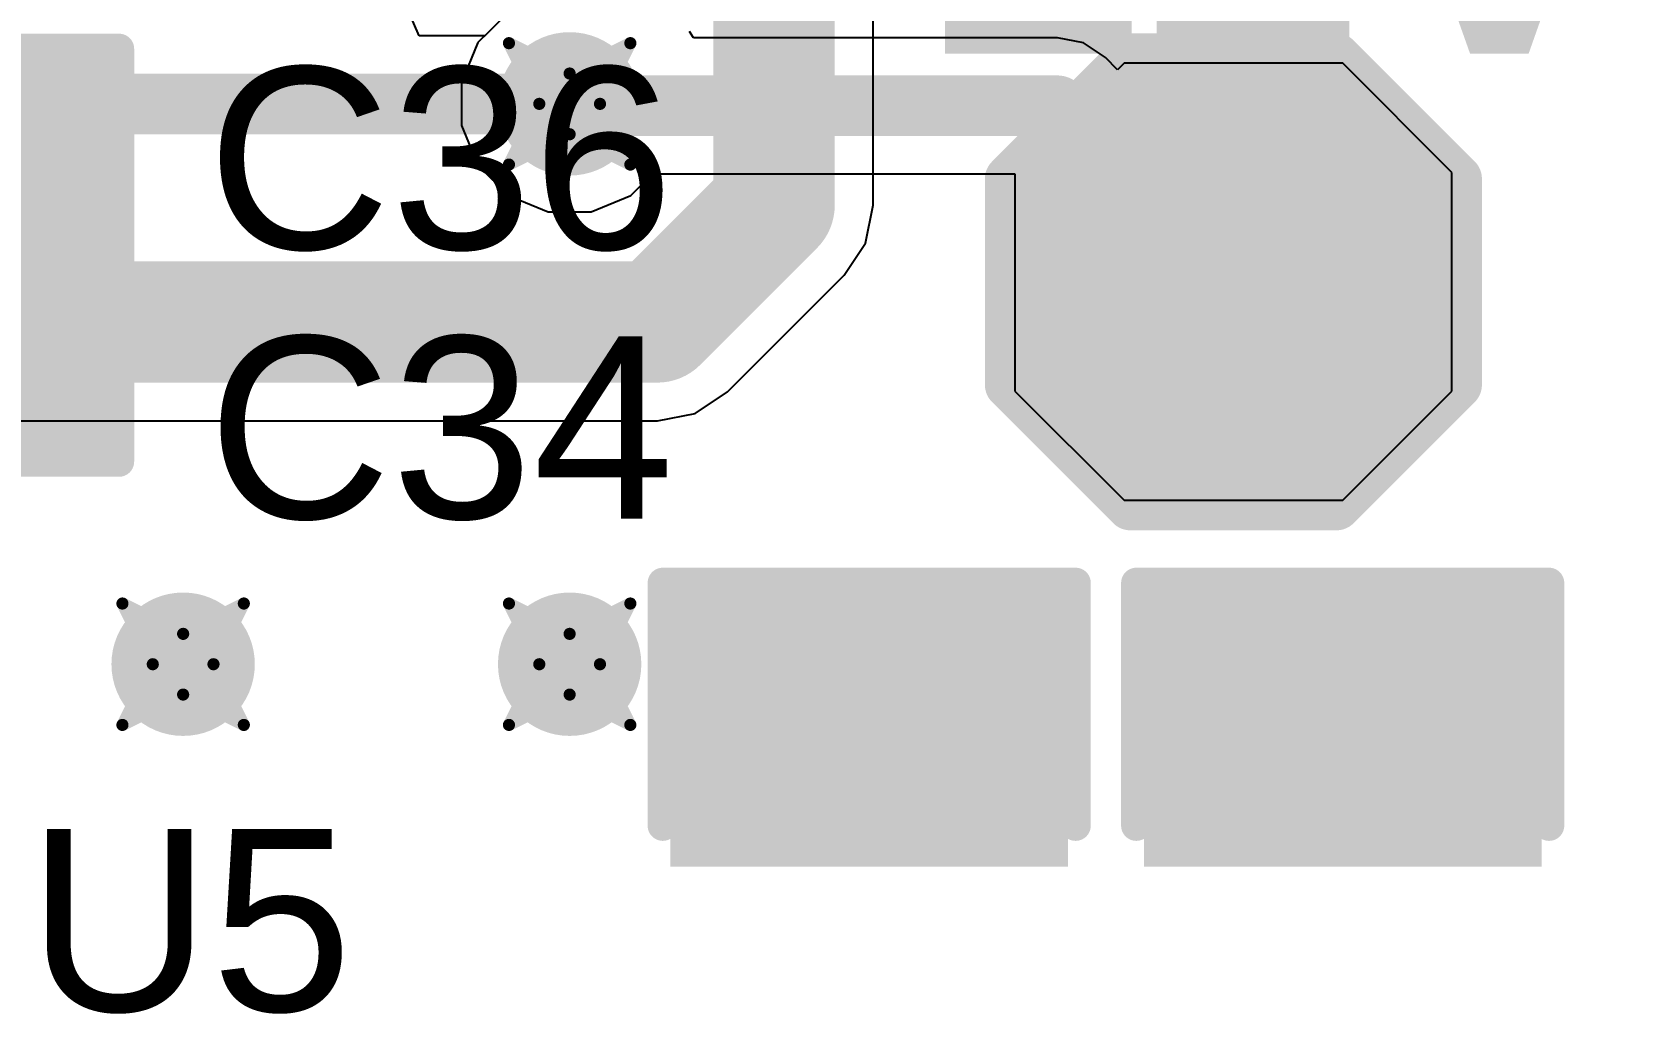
# Model space of a CAD drawing. Header units: inches. Extents: x -5 to 247, y -53 to 67.
# Drawn here: x 40.59 to 47.25, y -29.07 to -24.94 of the extents above; entities that cross this region are included whole.
import ezdxf

# ---------------------------------------------------------------- set-up
doc = ezdxf.new("R2010")
doc.units = ezdxf.units.IN
for name, color, linetype in [('Board Outline', 216, 'Continuous'), ('Bottom Layer', 5, 'Continuous'), ('Drill Drawing', 1, 'Continuous'), ('Top Layer', 1, 'Continuous'), ('Top Overlay', 2, 'Continuous'), ('Top Paste', 8, 'Continuous'), ('Top Solder', 216, 'Continuous'), ('Via Holes', 16, 'Continuous')]:
    doc.layers.add(name, color=color, linetype=linetype)
doc.styles.add('Arial', font='', dxfattribs={"height": 0.2})
doc.styles.add('Arial_Bold', font='', dxfattribs={"height": 0.2})
doc.styles.get('Arial').set_extended_font_data('Arial')
doc.styles.get('Arial_Bold').set_extended_font_data('Arial', bold=True)

# ---------------------------------------------------------------- blocks, each defined once
blk = doc.blocks.new('T__________16')
at = {"layer": 'Top Layer'}
blk.add_hatch(color=1, dxfattribs=at).paths.add_polyline_path([(0.3809999999999999, 0.7619999999999999), (-0.3809999999999999, 0.7619999999999999), (-0.7619999999999999, 0.3809999999999999), (-0.7619999999999999, -0.3809999999999999), (-0.3809999999999999, -0.7619999999999999), (0.3809999999999999, -0.7619999999999999), (0.7619999999999999, -0.3809999999999999), (0.7619999999999999, 0.3809999999999999)])
at = {"layer": 'Top Paste'}
blk.add_hatch(color=8, dxfattribs=at).paths.add_polyline_path([(0.3809999999999999, 0.7619999999999999), (-0.3809999999999999, 0.7619999999999999), (-0.7619999999999999, 0.3809999999999999), (-0.7619999999999999, -0.3809999999999999), (-0.3809999999999999, -0.7619999999999999), (0.3809999999999999, -0.7619999999999999), (0.7619999999999999, -0.3809999999999999), (0.7619999999999999, 0.3809999999999999)])
at = {"layer": 'Top Solder'}
blk.add_hatch(color=216, dxfattribs=at).paths.add_polyline_path([(0.4318, 0.8636), (-0.4318, 0.8636), (-0.8636, 0.4318), (-0.8636, -0.4318), (-0.4318, -0.8636), (0.4318, -0.8636), (0.8636, -0.4318), (0.8636, 0.4318)])
at = {"layer": 'Top Overlay'}
for points in [[(-0.9397999999999999, 0.4318, 0.1999996, 0.1999996, 0), (-0.4318, 0.9397999999999999, 0.1999996, 0.1999996, 0)], [(-0.4318, 0.9397999999999999, 0.1999996, 0.1999996, 0), (0.4318, 0.9397999999999999, 0.1999996, 0.1999996, 0)], [(0.4318, 0.9397999999999999, 0.1999996, 0.1999996, 0), (0.9397999999999999, 0.4318, 0.1999996, 0.1999996, 0)], [(-0.9397999999999999, -0.4318, 0.1999996, 0.1999996, 0), (-0.9397999999999999, 0.4318, 0.1999996, 0.1999996, 0)], [(0.9397999999999999, -0.4318, 0.1999996, 0.1999996, 0), (0.9397999999999999, 0.4318, 0.1999996, 0.1999996, 0)], [(-0.9397999999999999, -0.4318, 0.1999996, 0.1999996, 0), (-0.4318, -0.9397999999999999, 0.1999996, 0.1999996, 0)], [(0.4318, -0.9397999999999999, 0.1999996, 0.1999996, 0), (0.9397999999999999, -0.4318, 0.1999996, 0.1999996, 0)], [(-0.4318, -0.9397999999999999, 0.1999996, 0.1999996, 0), (0.4318, -0.9397999999999999, 0.1999996, 0.1999996, 0)]]:
    blk.add_lwpolyline(points, format="xyseb", dxfattribs=at)
for points in [[(-0.4817998999999999, 0.9397999999999999, 0.0999998, 0.0999998, 1), (-0.3818001, 0.9397999999999999, 0.0999998, 0.0999998, 1)], [(-0.4817998999999999, 0.9397999999999999, 0.0999998, 0.0999998, 1), (-0.3818001, 0.9397999999999999, 0.0999998, 0.0999998, 1)], [(0.3818001, 0.9397999999999999, 0.0999998, 0.0999998, 1), (0.4817998999999999, 0.9397999999999999, 0.0999998, 0.0999998, 1)], [(0.3818001, 0.9397999999999999, 0.0999998, 0.0999998, 1), (0.4817998999999999, 0.9397999999999999, 0.0999998, 0.0999998, 1)], [(-0.9897999000000001, 0.4318, 0.0999998, 0.0999998, 1), (-0.8898001, 0.4318, 0.0999998, 0.0999998, 1)], [(-0.9897999000000001, 0.4318, 0.0999998, 0.0999998, 1), (-0.8898001, 0.4318, 0.0999998, 0.0999998, 1)], [(0.8898001, 0.4318, 0.0999998, 0.0999998, 1), (0.9897999000000001, 0.4318, 0.0999998, 0.0999998, 1)], [(0.8898001, 0.4318, 0.0999998, 0.0999998, 1), (0.9897999000000001, 0.4318, 0.0999998, 0.0999998, 1)], [(-0.9897999000000001, -0.4318, 0.0999998, 0.0999998, 1), (-0.8898001, -0.4318, 0.0999998, 0.0999998, 1)], [(-0.9897999000000001, -0.4318, 0.0999998, 0.0999998, 1), (-0.8898001, -0.4318, 0.0999998, 0.0999998, 1)], [(0.8898001, -0.4318, 0.0999998, 0.0999998, 1), (0.9897999000000001, -0.4318, 0.0999998, 0.0999998, 1)], [(0.8898001, -0.4318, 0.0999998, 0.0999998, 1), (0.9897999000000001, -0.4318, 0.0999998, 0.0999998, 1)], [(-0.4817998999999999, -0.9397999999999999, 0.0999998, 0.0999998, 1), (-0.3818001, -0.9397999999999999, 0.0999998, 0.0999998, 1)], [(-0.4817998999999999, -0.9397999999999999, 0.0999998, 0.0999998, 1), (-0.3818001, -0.9397999999999999, 0.0999998, 0.0999998, 1)], [(0.3818001, -0.9397999999999999, 0.0999998, 0.0999998, 1), (0.4817998999999999, -0.9397999999999999, 0.0999998, 0.0999998, 1)], [(0.3818001, -0.9397999999999999, 0.0999998, 0.0999998, 1), (0.4817998999999999, -0.9397999999999999, 0.0999998, 0.0999998, 1)]]:
    blk.add_lwpolyline(points, format="xyseb", close=True, dxfattribs=at)
blk = doc.blocks.new('C___0805_40')
at = {"layer": 'Top Layer'}
for points in [[(-1.524, 0.7619999999999999), (-0.508, 0.7619999999999999), (-0.508, -0.7619999999999999), (-1.524, -0.7619999999999999)], [(0.508, 0.7619999999999999), (1.524, 0.7619999999999999), (1.524, -0.7619999999999999), (0.508, -0.7619999999999999)]]:
    blk.add_hatch(color=1, dxfattribs=at).paths.add_polyline_path(points)
at = {"layer": 'Top Paste'}
for points in [[(-1.524, 0.7619999999999999), (-0.508, 0.7619999999999999), (-0.508, -0.7619999999999999), (-1.524, -0.7619999999999999)], [(0.508, 0.7619999999999999), (1.524, 0.7619999999999999), (1.524, -0.7619999999999999), (0.508, -0.7619999999999999)]]:
    blk.add_hatch(color=8, dxfattribs=at).paths.add_polyline_path(points)
at = {"layer": 'Top Solder'}
for points in [[(-1.59399986, 0.8319998599999999), (-0.4380001399999999, 0.8319998599999999), (-0.4380001399999999, -0.8319998599999999), (-1.59399986, -0.8319998599999999)], [(0.4380001399999999, 0.8319998599999999), (1.59399986, 0.8319998599999999), (1.59399986, -0.8319998599999999), (0.4380001399999999, -0.8319998599999999)]]:
    blk.add_hatch(color=216, dxfattribs=at).paths.add_polyline_path(points)
at = {"layer": 'Top Overlay'}
for points in [[(-0.6096, 0.8636, 0.127, 0.127, 0), (-1.6256, 0.8636, 0.127, 0.127, 0)], [(-1.6256, 0.8636, 0.127, 0.127, 0), (-1.6256, -0.8636, 0.127, 0.127, 0)], [(1.6256, 0.8636, 0.127, 0.127, 0), (0.6096, 0.8636, 0.127, 0.127, 0)], [(1.6256, 0.8636, 0.127, 0.127, 0), (1.6256, -0.8636, 0.127, 0.127, 0)], [(-0.6096, -0.8636, 0.127, 0.127, 0), (-1.6256, -0.8636, 0.127, 0.127, 0)], [(1.6256, -0.8636, 0.127, 0.127, 0), (0.6096, -0.8636, 0.127, 0.127, 0)]]:
    blk.add_lwpolyline(points, format="xyseb", dxfattribs=at)
for points in [[(-1.65735, 0.8636, 0.0635, 0.0635, 1), (-1.59385, 0.8636, 0.0635, 0.0635, 1)], [(-1.65735, 0.8636, 0.0635, 0.0635, 1), (-1.59385, 0.8636, 0.0635, 0.0635, 1)], [(-0.64135, 0.8636, 0.0635, 0.0635, 1), (-0.57785, 0.8636, 0.0635, 0.0635, 1)], [(0.57785, 0.8636, 0.0635, 0.0635, 1), (0.64135, 0.8636, 0.0635, 0.0635, 1)], [(1.59385, 0.8636, 0.0635, 0.0635, 1), (1.65735, 0.8636, 0.0635, 0.0635, 1)], [(1.59385, 0.8636, 0.0635, 0.0635, 1), (1.65735, 0.8636, 0.0635, 0.0635, 1)], [(-1.65735, -0.8636, 0.0635, 0.0635, 1), (-1.59385, -0.8636, 0.0635, 0.0635, 1)], [(-1.65735, -0.8636, 0.0635, 0.0635, 1), (-1.59385, -0.8636, 0.0635, 0.0635, 1)], [(-0.64135, -0.8636, 0.0635, 0.0635, 1), (-0.57785, -0.8636, 0.0635, 0.0635, 1)], [(0.57785, -0.8636, 0.0635, 0.0635, 1), (0.64135, -0.8636, 0.0635, 0.0635, 1)], [(1.59385, -0.8636, 0.0635, 0.0635, 1), (1.65735, -0.8636, 0.0635, 0.0635, 1)], [(1.59385, -0.8636, 0.0635, 0.0635, 1), (1.65735, -0.8636, 0.0635, 0.0635, 1)]]:
    blk.add_lwpolyline(points, format="xyseb", close=True, dxfattribs=at)
blk = doc.blocks.new('C___0805_48')
at = {"layer": 'Top Layer'}
for points in [[(-1.524, 0.7619999999999999), (-0.508, 0.7619999999999999), (-0.508, -0.7619999999999999), (-1.524, -0.7619999999999999)], [(0.508, 0.7619999999999999), (1.524, 0.7619999999999999), (1.524, -0.7619999999999999), (0.508, -0.7619999999999999)]]:
    blk.add_hatch(color=1, dxfattribs=at).paths.add_polyline_path(points)
at = {"layer": 'Top Paste'}
for points in [[(-1.524, 0.7619999999999999), (-0.508, 0.7619999999999999), (-0.508, -0.7619999999999999), (-1.524, -0.7619999999999999)], [(0.508, 0.7619999999999999), (1.524, 0.7619999999999999), (1.524, -0.7619999999999999), (0.508, -0.7619999999999999)]]:
    blk.add_hatch(color=8, dxfattribs=at).paths.add_polyline_path(points)
at = {"layer": 'Top Solder'}
for points in [[(-1.59399986, 0.8319998599999999), (-0.4380001399999999, 0.8319998599999999), (-0.4380001399999999, -0.8319998599999999), (-1.59399986, -0.8319998599999999)], [(0.4380001399999999, 0.8319998599999999), (1.59399986, 0.8319998599999999), (1.59399986, -0.8319998599999999), (0.4380001399999999, -0.8319998599999999)]]:
    blk.add_hatch(color=216, dxfattribs=at).paths.add_polyline_path(points)
at = {"layer": 'Top Overlay'}
for points in [[(-1.6256, -0.8636, 0.127, 0.127, 0), (-1.6256, 0.8636, 0.127, 0.127, 0)], [(-0.6096, 0.8636, 0.127, 0.127, 0), (-1.6256, 0.8636, 0.127, 0.127, 0)], [(1.6256, 0.8636, 0.127, 0.127, 0), (0.6096, 0.8636, 0.127, 0.127, 0)], [(1.6256, -0.8636, 0.127, 0.127, 0), (1.6256, 0.8636, 0.127, 0.127, 0)], [(-0.6096, -0.8636, 0.127, 0.127, 0), (-1.6256, -0.8636, 0.127, 0.127, 0)], [(1.6256, -0.8636, 0.127, 0.127, 0), (0.6096, -0.8636, 0.127, 0.127, 0)]]:
    blk.add_lwpolyline(points, format="xyseb", dxfattribs=at)
for points in [[(-1.65735, 0.8636, 0.0635, 0.0635, 1), (-1.59385, 0.8636, 0.0635, 0.0635, 1)], [(-1.65735, 0.8636, 0.0635, 0.0635, 1), (-1.59385, 0.8636, 0.0635, 0.0635, 1)], [(-0.64135, 0.8636, 0.0635, 0.0635, 1), (-0.57785, 0.8636, 0.0635, 0.0635, 1)], [(0.57785, 0.8636, 0.0635, 0.0635, 1), (0.64135, 0.8636, 0.0635, 0.0635, 1)], [(1.59385, 0.8636, 0.0635, 0.0635, 1), (1.65735, 0.8636, 0.0635, 0.0635, 1)], [(1.59385, 0.8636, 0.0635, 0.0635, 1), (1.65735, 0.8636, 0.0635, 0.0635, 1)], [(-1.65735, -0.8636, 0.0635, 0.0635, 1), (-1.59385, -0.8636, 0.0635, 0.0635, 1)], [(-1.65735, -0.8636, 0.0635, 0.0635, 1), (-1.59385, -0.8636, 0.0635, 0.0635, 1)], [(-0.64135, -0.8636, 0.0635, 0.0635, 1), (-0.57785, -0.8636, 0.0635, 0.0635, 1)], [(0.57785, -0.8636, 0.0635, 0.0635, 1), (0.64135, -0.8636, 0.0635, 0.0635, 1)], [(1.59385, -0.8636, 0.0635, 0.0635, 1), (1.65735, -0.8636, 0.0635, 0.0635, 1)], [(1.59385, -0.8636, 0.0635, 0.0635, 1), (1.65735, -0.8636, 0.0635, 0.0635, 1)]]:
    blk.add_lwpolyline(points, format="xyseb", close=True, dxfattribs=at)
blk = doc.blocks.new('C___0805_49')
at = {"layer": 'Top Layer'}
for points in [[(-1.524, 0.7619999999999999), (-0.508, 0.7619999999999999), (-0.508, -0.7619999999999999), (-1.524, -0.7619999999999999)], [(0.508, 0.7619999999999999), (1.524, 0.7619999999999999), (1.524, -0.7619999999999999), (0.508, -0.7619999999999999)]]:
    blk.add_hatch(color=1, dxfattribs=at).paths.add_polyline_path(points)
at = {"layer": 'Top Paste'}
for points in [[(-1.524, 0.7619999999999999), (-0.508, 0.7619999999999999), (-0.508, -0.7619999999999999), (-1.524, -0.7619999999999999)], [(0.508, 0.7619999999999999), (1.524, 0.7619999999999999), (1.524, -0.7619999999999999), (0.508, -0.7619999999999999)]]:
    blk.add_hatch(color=8, dxfattribs=at).paths.add_polyline_path(points)
at = {"layer": 'Top Solder'}
for points in [[(-1.59399986, 0.8319998599999999), (-0.4380001399999999, 0.8319998599999999), (-0.4380001399999999, -0.8319998599999999), (-1.59399986, -0.8319998599999999)], [(0.4380001399999999, 0.8319998599999999), (1.59399986, 0.8319998599999999), (1.59399986, -0.8319998599999999), (0.4380001399999999, -0.8319998599999999)]]:
    blk.add_hatch(color=216, dxfattribs=at).paths.add_polyline_path(points)
at = {"layer": 'Top Overlay'}
for points in [[(-1.6256, -0.8636, 0.127, 0.127, 0), (-1.6256, 0.8636, 0.127, 0.127, 0)], [(-0.6096, 0.8636, 0.127, 0.127, 0), (-1.6256, 0.8636, 0.127, 0.127, 0)], [(1.6256, 0.8636, 0.127, 0.127, 0), (0.6096, 0.8636, 0.127, 0.127, 0)], [(1.6256, -0.8636, 0.127, 0.127, 0), (1.6256, 0.8636, 0.127, 0.127, 0)], [(-0.6096, -0.8636, 0.127, 0.127, 0), (-1.6256, -0.8636, 0.127, 0.127, 0)], [(1.6256, -0.8636, 0.127, 0.127, 0), (0.6096, -0.8636, 0.127, 0.127, 0)]]:
    blk.add_lwpolyline(points, format="xyseb", dxfattribs=at)
for points in [[(-1.65735, 0.8636, 0.0635, 0.0635, 1), (-1.59385, 0.8636, 0.0635, 0.0635, 1)], [(-1.65735, 0.8636, 0.0635, 0.0635, 1), (-1.59385, 0.8636, 0.0635, 0.0635, 1)], [(-0.64135, 0.8636, 0.0635, 0.0635, 1), (-0.57785, 0.8636, 0.0635, 0.0635, 1)], [(0.57785, 0.8636, 0.0635, 0.0635, 1), (0.64135, 0.8636, 0.0635, 0.0635, 1)], [(1.59385, 0.8636, 0.0635, 0.0635, 1), (1.65735, 0.8636, 0.0635, 0.0635, 1)], [(1.59385, 0.8636, 0.0635, 0.0635, 1), (1.65735, 0.8636, 0.0635, 0.0635, 1)], [(-1.65735, -0.8636, 0.0635, 0.0635, 1), (-1.59385, -0.8636, 0.0635, 0.0635, 1)], [(-1.65735, -0.8636, 0.0635, 0.0635, 1), (-1.59385, -0.8636, 0.0635, 0.0635, 1)], [(-0.64135, -0.8636, 0.0635, 0.0635, 1), (-0.57785, -0.8636, 0.0635, 0.0635, 1)], [(0.57785, -0.8636, 0.0635, 0.0635, 1), (0.64135, -0.8636, 0.0635, 0.0635, 1)], [(1.59385, -0.8636, 0.0635, 0.0635, 1), (1.65735, -0.8636, 0.0635, 0.0635, 1)], [(1.59385, -0.8636, 0.0635, 0.0635, 1), (1.65735, -0.8636, 0.0635, 0.0635, 1)]]:
    blk.add_lwpolyline(points, format="xyseb", close=True, dxfattribs=at)

msp = doc.modelspace()

# ---------------------------------------------------------------- hatches: boundary and pattern name
at = {"layer": 'Bottom Layer'}
h = msp.add_hatch(color=5, dxfattribs=at)
edge = h.paths.add_edge_path()
edge.add_arc((42.84094555999999, -25.23961932), 0.2999994, 0, 360)
h = msp.add_hatch(color=5, dxfattribs=at)
edge = h.paths.add_edge_path()
edge.add_arc((41.22362088, -27.5844), 0.2999994, 0, 360)
h = msp.add_hatch(color=5, dxfattribs=at)
edge = h.paths.add_edge_path()
edge.add_arc((42.84094555999999, -27.5844), 0.2999994, 0, 360)
at = {"layer": 'Top Layer'}
h = msp.add_hatch(color=1, dxfattribs=at)
edge = h.paths.add_edge_path()
edge.add_arc((42.84094555999999, -25.23961932), 0.2999994, 0, 360)
h = msp.add_hatch(color=1, dxfattribs=at)
edge = h.paths.add_edge_path()
edge.add_arc((41.22362088, -27.5844), 0.2999994, 0, 360)
h = msp.add_hatch(color=1, dxfattribs=at)
edge = h.paths.add_edge_path()
edge.add_arc((42.84094555999999, -27.5844), 0.2999994, 0, 360)
at = {"layer": 'Via Holes'}
h = msp.add_hatch(color=7, dxfattribs=at)
edge = h.paths.add_edge_path()
edge.add_arc((42.84094555999999, -25.23961932), 0.1499997, 0, 360)
h = msp.add_hatch(color=7, dxfattribs=at)
edge = h.paths.add_edge_path()
edge.add_arc((41.22362088, -27.5844), 0.1499997, 0, 360)
h = msp.add_hatch(color=7, dxfattribs=at)
edge = h.paths.add_edge_path()
edge.add_arc((42.84094555999999, -27.5844), 0.1499997, 0, 360)

# ---------------------------------------------------------------- linework, layer by layer
at = {"layer": 'Board Outline'}
msp.add_lwpolyline([(49.77204929999999, 6.34762002, 0.254, 0.254, -0.6503997786023338), (32.11751006, -53.0546564, 0.254, 0.254, 0)], format="xyseb", dxfattribs=at)
at = {"layer": 'Bottom Layer'}
for p, q in [((44.11063314, -25.6637282), (44.11063314, -23.5458)), ((42.21135068, -24.95474562), (42.16629362, -24.85130666)), ((42.58468242, -24.85609456), (42.48603136, -24.95474562)), ((42.48603136, -24.95474562), (42.21135068, -24.95474562)), ((44.07909142, -25.82229786), (44.11063314, -25.6637282)), ((43.9892694, -25.95672736), (44.07909142, -25.82229786)), ((43.50093915999999, -26.4450576), (43.9892694, -25.95672736)), ((43.36650966, -26.53487962), (43.50093915999999, -26.4450576)), ((19.19846046, -26.56642134), (43.20794, -26.56642134)), ((43.20794, -26.56642134), (43.36650966, -26.53487962))]:
    msp.add_line(p, q, dxfattribs=at)
for points in [[(43.69627024, -25.6637282, 0.508, 0.508, 0), (43.69627024, -23.5458, 0.508, 0.508, 0)], [(37.5158, -25.23961932, 0.254, 0.254, 0), (42.84094555999999, -25.23961932, 0.254, 0.254, 0)], [(43.20794, -26.15205844, 0.508, 0.508, 0), (43.69627024, -25.6637282, 0.508, 0.508, 0)], [(19.02682504, -26.15205844, 0.508, 0.508, 0), (43.20794, -26.15205844, 0.508, 0.508, 0)]]:
    msp.add_lwpolyline(points, format="xyseb", dxfattribs=at)
for points in [[(42.77744556, -25.23961932, 0.127, 0.127, 1), (42.90444556, -25.23961932, 0.127, 0.127, 1)], [(43.56927023999999, -25.6637282, 0.254, 0.254, 1), (43.82327023999999, -25.6637282, 0.254, 0.254, 1)], [(43.56927023999999, -25.6637282, 0.254, 0.254, 1), (43.82327023999999, -25.6637282, 0.254, 0.254, 1)], [(43.08094, -26.15205844, 0.254, 0.254, 1), (43.33494, -26.15205844, 0.254, 0.254, 1)], [(43.08094, -26.15205844, 0.254, 0.254, 1), (43.33494, -26.15205844, 0.254, 0.254, 1)]]:
    msp.add_lwpolyline(points, format="xyseb", close=True, dxfattribs=at)
at = {"layer": 'Drill Drawing'}
for points in [[(42.58694556, -24.98561932, 0.0508, 0.0508, 0), (42.84094555999999, -25.11261932, 0.0508, 0.0508, 0)], [(42.58694556, -24.98561932, 0.0508, 0.0508, 0), (42.71394556, -25.23961932, 0.0508, 0.0508, 0)], [(42.84094555999999, -25.11261932, 0.0508, 0.0508, 0), (43.09494555999999, -24.98561932, 0.0508, 0.0508, 0)], [(42.96794556, -25.23961932, 0.0508, 0.0508, 0), (43.09494555999999, -24.98561932, 0.0508, 0.0508, 0)], [(42.58694556, -25.49361932, 0.0508, 0.0508, 0), (42.71394556, -25.23961932, 0.0508, 0.0508, 0)], [(42.96794556, -25.23961932, 0.0508, 0.0508, 0), (43.09494555999999, -25.49361932, 0.0508, 0.0508, 0)], [(42.58694556, -25.49361932, 0.0508, 0.0508, 0), (42.84094555999999, -25.36661932, 0.0508, 0.0508, 0)], [(42.84094555999999, -25.36661932, 0.0508, 0.0508, 0), (43.09494555999999, -25.49361932, 0.0508, 0.0508, 0)], [(40.96962088, -27.3304, 0.0508, 0.0508, 0), (41.22362088, -27.4574, 0.0508, 0.0508, 0)], [(40.96962088, -27.3304, 0.0508, 0.0508, 0), (41.09662088, -27.5844, 0.0508, 0.0508, 0)], [(41.22362088, -27.4574, 0.0508, 0.0508, 0), (41.47762088, -27.3304, 0.0508, 0.0508, 0)], [(41.35062087999999, -27.5844, 0.0508, 0.0508, 0), (41.47762088, -27.3304, 0.0508, 0.0508, 0)], [(42.58694556, -27.3304, 0.0508, 0.0508, 0), (42.84094555999999, -27.4574, 0.0508, 0.0508, 0)], [(42.58694556, -27.3304, 0.0508, 0.0508, 0), (42.71394556, -27.5844, 0.0508, 0.0508, 0)], [(42.84094555999999, -27.4574, 0.0508, 0.0508, 0), (43.09494555999999, -27.3304, 0.0508, 0.0508, 0)], [(42.96794556, -27.5844, 0.0508, 0.0508, 0), (43.09494555999999, -27.3304, 0.0508, 0.0508, 0)], [(40.96962088, -27.8384, 0.0508, 0.0508, 0), (41.09662088, -27.5844, 0.0508, 0.0508, 0)], [(41.35062087999999, -27.5844, 0.0508, 0.0508, 0), (41.47762088, -27.8384, 0.0508, 0.0508, 0)], [(42.58694556, -27.8384, 0.0508, 0.0508, 0), (42.71394556, -27.5844, 0.0508, 0.0508, 0)], [(42.96794556, -27.5844, 0.0508, 0.0508, 0), (43.09494555999999, -27.8384, 0.0508, 0.0508, 0)], [(40.96962088, -27.8384, 0.0508, 0.0508, 0), (41.22362088, -27.7114, 0.0508, 0.0508, 0)], [(41.22362088, -27.7114, 0.0508, 0.0508, 0), (41.47762088, -27.8384, 0.0508, 0.0508, 0)], [(42.58694556, -27.8384, 0.0508, 0.0508, 0), (42.84094555999999, -27.7114, 0.0508, 0.0508, 0)], [(42.84094555999999, -27.7114, 0.0508, 0.0508, 0), (43.09494555999999, -27.8384, 0.0508, 0.0508, 0)]]:
    msp.add_lwpolyline(points, format="xyseb", dxfattribs=at)
for points in [[(42.57424555999999, -24.98561932, 0.0254, 0.0254, 1), (42.59964556, -24.98561932, 0.0254, 0.0254, 1)], [(42.57424555999999, -24.98561932, 0.0254, 0.0254, 1), (42.59964556, -24.98561932, 0.0254, 0.0254, 1)], [(43.08224556, -24.98561932, 0.0254, 0.0254, 1), (43.10764556, -24.98561932, 0.0254, 0.0254, 1)], [(43.08224556, -24.98561932, 0.0254, 0.0254, 1), (43.10764556, -24.98561932, 0.0254, 0.0254, 1)], [(42.82824556, -25.11261932, 0.0254, 0.0254, 1), (42.85364556, -25.11261932, 0.0254, 0.0254, 1)], [(42.82824556, -25.11261932, 0.0254, 0.0254, 1), (42.85364556, -25.11261932, 0.0254, 0.0254, 1)], [(42.70124556, -25.23961932, 0.0254, 0.0254, 1), (42.72664555999999, -25.23961932, 0.0254, 0.0254, 1)], [(42.70124556, -25.23961932, 0.0254, 0.0254, 1), (42.72664555999999, -25.23961932, 0.0254, 0.0254, 1)], [(42.95524556, -25.23961932, 0.0254, 0.0254, 1), (42.98064556, -25.23961932, 0.0254, 0.0254, 1)], [(42.95524556, -25.23961932, 0.0254, 0.0254, 1), (42.98064556, -25.23961932, 0.0254, 0.0254, 1)], [(42.82824556, -25.36661932, 0.0254, 0.0254, 1), (42.85364556, -25.36661932, 0.0254, 0.0254, 1)], [(42.82824556, -25.36661932, 0.0254, 0.0254, 1), (42.85364556, -25.36661932, 0.0254, 0.0254, 1)], [(42.57424555999999, -25.49361932, 0.0254, 0.0254, 1), (42.59964556, -25.49361932, 0.0254, 0.0254, 1)], [(42.57424555999999, -25.49361932, 0.0254, 0.0254, 1), (42.59964556, -25.49361932, 0.0254, 0.0254, 1)], [(43.08224556, -25.49361932, 0.0254, 0.0254, 1), (43.10764556, -25.49361932, 0.0254, 0.0254, 1)], [(43.08224556, -25.49361932, 0.0254, 0.0254, 1), (43.10764556, -25.49361932, 0.0254, 0.0254, 1)], [(40.95692088, -27.3304, 0.0254, 0.0254, 1), (40.98232088, -27.3304, 0.0254, 0.0254, 1)], [(40.95692088, -27.3304, 0.0254, 0.0254, 1), (40.98232088, -27.3304, 0.0254, 0.0254, 1)], [(41.46492088, -27.3304, 0.0254, 0.0254, 1), (41.49032088, -27.3304, 0.0254, 0.0254, 1)], [(41.46492088, -27.3304, 0.0254, 0.0254, 1), (41.49032088, -27.3304, 0.0254, 0.0254, 1)], [(42.57424555999999, -27.3304, 0.0254, 0.0254, 1), (42.59964556, -27.3304, 0.0254, 0.0254, 1)], [(42.57424555999999, -27.3304, 0.0254, 0.0254, 1), (42.59964556, -27.3304, 0.0254, 0.0254, 1)], [(43.08224556, -27.3304, 0.0254, 0.0254, 1), (43.10764556, -27.3304, 0.0254, 0.0254, 1)], [(43.08224556, -27.3304, 0.0254, 0.0254, 1), (43.10764556, -27.3304, 0.0254, 0.0254, 1)], [(41.21092088, -27.4574, 0.0254, 0.0254, 1), (41.23632087999999, -27.4574, 0.0254, 0.0254, 1)], [(41.21092088, -27.4574, 0.0254, 0.0254, 1), (41.23632087999999, -27.4574, 0.0254, 0.0254, 1)], [(42.82824556, -27.4574, 0.0254, 0.0254, 1), (42.85364556, -27.4574, 0.0254, 0.0254, 1)], [(42.82824556, -27.4574, 0.0254, 0.0254, 1), (42.85364556, -27.4574, 0.0254, 0.0254, 1)], [(41.08392087999999, -27.5844, 0.0254, 0.0254, 1), (41.10932088, -27.5844, 0.0254, 0.0254, 1)], [(41.08392087999999, -27.5844, 0.0254, 0.0254, 1), (41.10932088, -27.5844, 0.0254, 0.0254, 1)], [(41.33792088, -27.5844, 0.0254, 0.0254, 1), (41.36332088, -27.5844, 0.0254, 0.0254, 1)], [(41.33792088, -27.5844, 0.0254, 0.0254, 1), (41.36332088, -27.5844, 0.0254, 0.0254, 1)], [(42.70124556, -27.5844, 0.0254, 0.0254, 1), (42.72664555999999, -27.5844, 0.0254, 0.0254, 1)], [(42.70124556, -27.5844, 0.0254, 0.0254, 1), (42.72664555999999, -27.5844, 0.0254, 0.0254, 1)], [(42.95524556, -27.5844, 0.0254, 0.0254, 1), (42.98064556, -27.5844, 0.0254, 0.0254, 1)], [(42.95524556, -27.5844, 0.0254, 0.0254, 1), (42.98064556, -27.5844, 0.0254, 0.0254, 1)], [(41.21092088, -27.7114, 0.0254, 0.0254, 1), (41.23632087999999, -27.7114, 0.0254, 0.0254, 1)], [(41.21092088, -27.7114, 0.0254, 0.0254, 1), (41.23632087999999, -27.7114, 0.0254, 0.0254, 1)], [(42.82824556, -27.7114, 0.0254, 0.0254, 1), (42.85364556, -27.7114, 0.0254, 0.0254, 1)], [(42.82824556, -27.7114, 0.0254, 0.0254, 1), (42.85364556, -27.7114, 0.0254, 0.0254, 1)], [(40.95692088, -27.8384, 0.0254, 0.0254, 1), (40.98232088, -27.8384, 0.0254, 0.0254, 1)], [(40.95692088, -27.8384, 0.0254, 0.0254, 1), (40.98232088, -27.8384, 0.0254, 0.0254, 1)], [(41.46492088, -27.8384, 0.0254, 0.0254, 1), (41.49032088, -27.8384, 0.0254, 0.0254, 1)], [(41.46492088, -27.8384, 0.0254, 0.0254, 1), (41.49032088, -27.8384, 0.0254, 0.0254, 1)], [(42.57424555999999, -27.8384, 0.0254, 0.0254, 1), (42.59964556, -27.8384, 0.0254, 0.0254, 1)], [(42.57424555999999, -27.8384, 0.0254, 0.0254, 1), (42.59964556, -27.8384, 0.0254, 0.0254, 1)], [(43.08224556, -27.8384, 0.0254, 0.0254, 1), (43.10764556, -27.8384, 0.0254, 0.0254, 1)], [(43.08224556, -27.8384, 0.0254, 0.0254, 1), (43.10764556, -27.8384, 0.0254, 0.0254, 1)]]:
    msp.add_lwpolyline(points, format="xyseb", close=True, dxfattribs=at)
at = {"layer": 'Top Layer'}
for p, q in [((42.50395868, -24.9368183), (42.45742079999999, -24.98335618)), ((43.3596542, -24.9627263), (43.3423441, -24.9368183)), ((44.88178476, -24.9627263), (43.3596542, -24.9627263)), ((44.88179746, -24.96272376), (44.88178476, -24.9627263)), ((44.99081426, -24.98441028), (44.88179746, -24.96272376)), ((42.45742079999999, -24.98335618), (42.38854616, -25.1496322)), ((45.0832347, -25.04616276), (44.99081426, -24.98441028)), ((45.13403724, -25.09696276), (45.0832347, -25.04616276)), ((45.1612, -25.0698), (45.13403724, -25.09696276)), ((46.0756, -25.0698), (45.1612, -25.0698)), ((46.5328, -25.527), (46.0756, -25.0698)), ((42.38854616, -25.1496322), (42.38854616, -25.32960644)), ((42.38854616, -25.32960644), (42.45742079999999, -25.49588246)), ((42.45742079999999, -25.49588246), (42.58468242, -25.62314408)), ((43.0972087, -25.62314408), (43.18787908, -25.5324737)), ((43.18787908, -25.5324737), (44.704, -25.5324737)), ((44.704, -25.5324737), (44.704, -26.4414)), ((46.5328, -26.4414), (46.5328, -25.527)), ((42.58468242, -25.62314408), (42.75095844, -25.69201872)), ((42.93093268, -25.69201872), (43.0972087, -25.62314408)), ((42.75095844, -25.69201872), (42.93093268, -25.69201872)), ((44.704, -26.4414), (45.1612, -26.8986)), ((46.0756, -26.8986), (46.5328, -26.4414)), ((45.1612, -26.8986), (46.0756, -26.8986))]:
    msp.add_line(p, q, dxfattribs=at)
for points in [[(42.84094555999999, -25.23961932, 0.254, 0.254, 0), (42.84892624, -25.2476, 0.254, 0.254, 0)], [(42.84892624, -25.2476, 0.254, 0.254, 0), (44.88179746, -25.2476, 0.254, 0.254, 0)], [(44.88179746, -25.2476, 0.254, 0.254, 0), (45.61839746, -25.9842, 0.254, 0.254, 0)], [(45.61839746, -25.9842, 0.254, 0.254, 0), (45.6184, -25.9842, 0.254, 0.254, 0)]]:
    msp.add_lwpolyline(points, format="xyseb", dxfattribs=at)
for points in [[(42.77744556, -25.23961932, 0.127, 0.127, 1), (42.90444556, -25.23961932, 0.127, 0.127, 1)], [(42.78542624, -25.2476, 0.127, 0.127, 1), (42.91242623999999, -25.2476, 0.127, 0.127, 1)], [(42.78542624, -25.2476, 0.127, 0.127, 1), (42.91242623999999, -25.2476, 0.127, 0.127, 1)], [(44.81829746, -25.2476, 0.127, 0.127, 1), (44.94529746, -25.2476, 0.127, 0.127, 1)], [(44.81829746, -25.2476, 0.127, 0.127, 1), (44.94529746, -25.2476, 0.127, 0.127, 1)], [(45.55489746, -25.9842, 0.127, 0.127, 1), (45.68189745999999, -25.9842, 0.127, 0.127, 1)], [(45.55489746, -25.9842, 0.127, 0.127, 1), (45.68189745999999, -25.9842, 0.127, 0.127, 1)], [(45.5549, -25.9842, 0.127, 0.127, 1), (45.6819, -25.9842, 0.127, 0.127, 1)]]:
    msp.add_lwpolyline(points, format="xyseb", close=True, dxfattribs=at)

# ---------------------------------------------------------------- block references
for name, p, rotation in [('C___0805_40', (39.32965464, -25.87301404), 180), ('C___0805_49', (44.0944, -28.8696527), 270), ('C___0805_48', (46.0756, -28.8696527), 270)]:
    msp.add_blockref(name, p, dxfattribs=dict(rotation=rotation))
msp.add_blockref('T__________16', (45.6184, -25.9842))

# ---------------------------------------------------------------- texts
at = {"layer": 'Top Overlay', "style": 'Arial_Bold'}
msp.add_text('12V0', height=1.20000014, rotation=360, dxfattribs=at).set_placement((44.30649761999999, -25.02997026))
at = {"layer": 'Top Overlay', "style": 'Arial'}
for s, p in [('C36', (41.32383404, -25.84748958)), ('C34', (41.3261302, -26.97467554)), ('U5', (40.57164606, -29.03639354))]:
    msp.add_text(s, height=0.7619999999999999, dxfattribs=at).set_placement(p)

doc.saveas('drawing.dxf')
